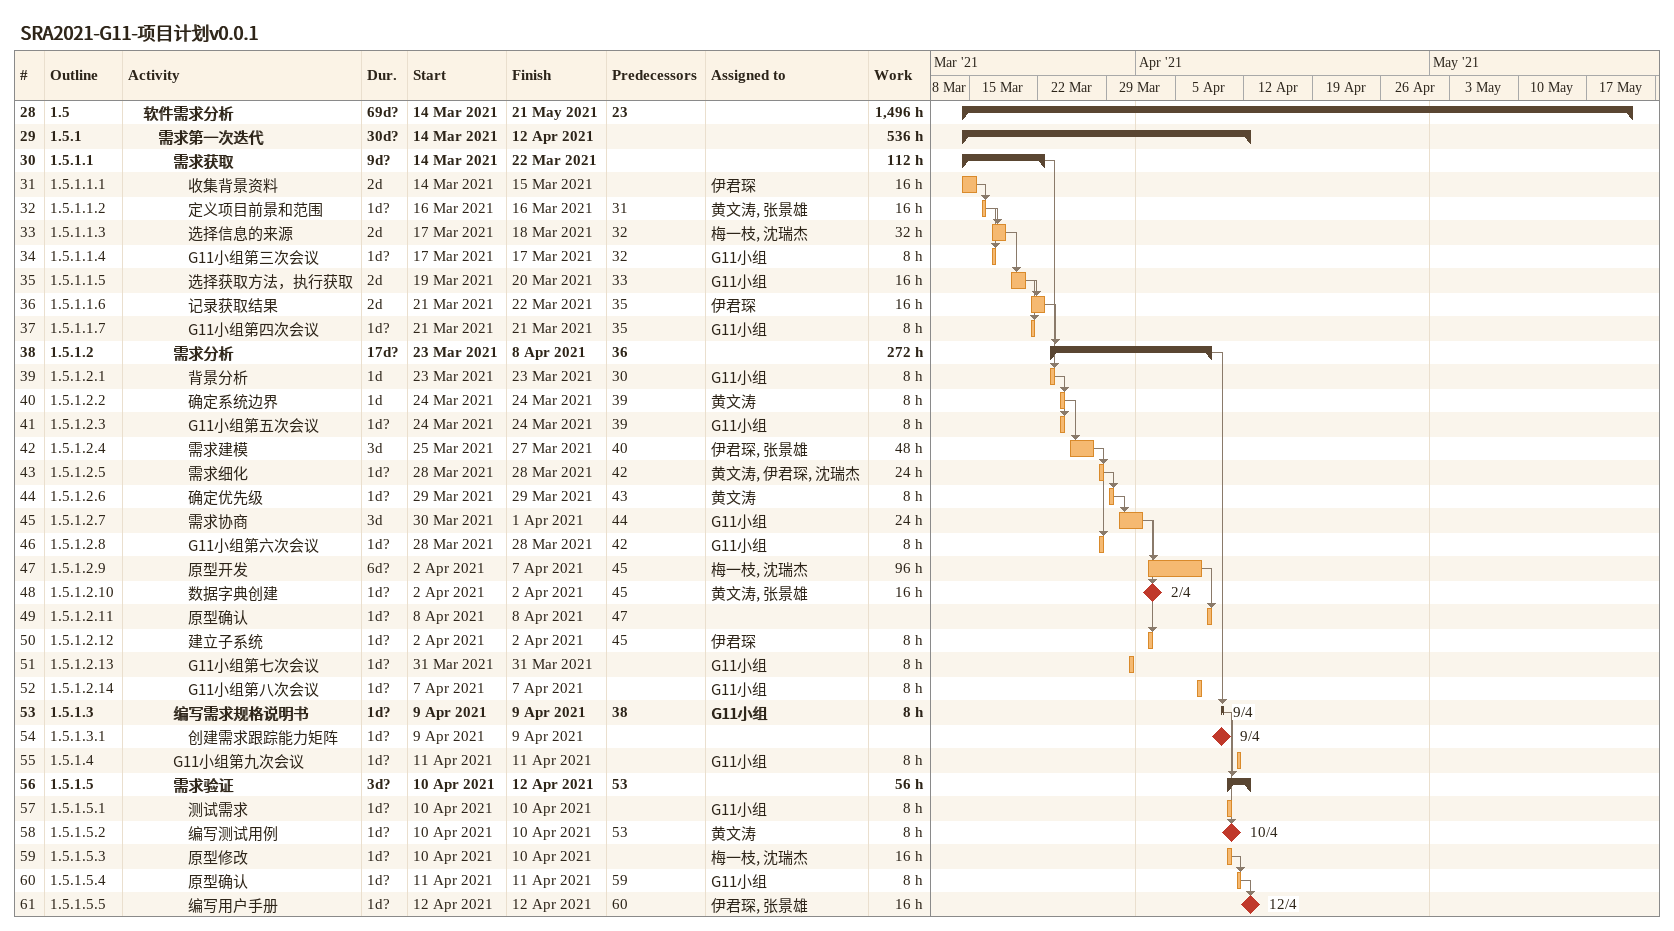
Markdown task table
SRA2021-G11-项目计划v0.0.1

| ID | WBS | Task | Duration | Start | Finish | Predecessors | Resources | Work (h) |
|---|---|---|---|---|---|---|---|---|
| 28 | 1.5 | **软件需求分析** | 69d? | 2021-03-14 | 2021-05-21 | 23 |  | 1496 |
| 29 | 1.5.1 | **需求第一次迭代** | 30d? | 2021-03-14 | 2021-04-12 |  |  | 536 |
| 30 | 1.5.1.1 | **需求获取** | 9d? | 2021-03-14 | 2021-03-22 |  |  | 112 |
| 31 | 1.5.1.1.1 | 收集背景资料 | 2d | 2021-03-14 | 2021-03-15 |  | 伊君琛 | 16 |
| 32 | 1.5.1.1.2 | 定义项目前景和范围 | 1d? | 2021-03-16 | 2021-03-16 | 31 | 黄文涛, 张景雄 | 16 |
| 33 | 1.5.1.1.3 | 选择信息的来源 | 2d | 2021-03-17 | 2021-03-18 | 32 | 梅一枝, 沈瑞杰 | 32 |
| 34 | 1.5.1.1.4 | G11小组第三次会议 | 1d? | 2021-03-17 | 2021-03-17 | 32 | G11小组 | 8 |
| 35 | 1.5.1.1.5 | 选择获取方法，执行获取 | 2d | 2021-03-19 | 2021-03-20 | 33 | G11小组 | 16 |
| 36 | 1.5.1.1.6 | 记录获取结果 | 2d | 2021-03-21 | 2021-03-22 | 35 | 伊君琛 | 16 |
| 37 | 1.5.1.1.7 | G11小组第四次会议 | 1d? | 2021-03-21 | 2021-03-21 | 35 | G11小组 | 8 |
| 38 | 1.5.1.2 | **需求分析** | 17d? | 2021-03-23 | 2021-04-08 | 36 |  | 272 |
| 39 | 1.5.1.2.1 | 背景分析 | 1d | 2021-03-23 | 2021-03-23 | 30 | G11小组 | 8 |
| 40 | 1.5.1.2.2 | 确定系统边界 | 1d | 2021-03-24 | 2021-03-24 | 39 | 黄文涛 | 8 |
| 41 | 1.5.1.2.3 | G11小组第五次会议 | 1d? | 2021-03-24 | 2021-03-24 | 39 | G11小组 | 8 |
| 42 | 1.5.1.2.4 | 需求建模 | 3d | 2021-03-25 | 2021-03-27 | 40 | 伊君琛, 张景雄 | 48 |
| 43 | 1.5.1.2.5 | 需求细化 | 1d? | 2021-03-28 | 2021-03-28 | 42 | 黄文涛, 伊君琛, 沈瑞杰 | 24 |
| 44 | 1.5.1.2.6 | 确定优先级 | 1d? | 2021-03-29 | 2021-03-29 | 43 | 黄文涛 | 8 |
| 45 | 1.5.1.2.7 | 需求协商 | 3d | 2021-03-30 | 2021-04-01 | 44 | G11小组 | 24 |
| 46 | 1.5.1.2.8 | G11小组第六次会议 | 1d? | 2021-03-28 | 2021-03-28 | 42 | G11小组 | 8 |
| 47 | 1.5.1.2.9 | 原型开发 | 6d? | 2021-04-02 | 2021-04-07 | 45 | 梅一枝, 沈瑞杰 | 96 |
| 48 | 1.5.1.2.10 | 数据字典创建 | 1d? | 2021-04-02 | 2021-04-02 | 45 | 黄文涛, 张景雄 | 16 |
| 49 | 1.5.1.2.11 | 原型确认 | 1d? | 2021-04-08 | 2021-04-08 | 47 |  |  |
| 50 | 1.5.1.2.12 | 建立子系统 | 1d? | 2021-04-02 | 2021-04-02 | 45 | 伊君琛 | 8 |
| 51 | 1.5.1.2.13 | G11小组第七次会议 | 1d? | 2021-03-31 | 2021-03-31 |  | G11小组 | 8 |
| 52 | 1.5.1.2.14 | G11小组第八次会议 | 1d? | 2021-04-07 | 2021-04-07 |  | G11小组 | 8 |
| 53 | 1.5.1.3 | **编写需求规格说明书** | 1d? | 2021-04-09 | 2021-04-09 | 38 | G11小组 | 8 |
| 54 | 1.5.1.3.1 | 创建需求跟踪能力矩阵 | 1d? | 2021-04-09 | 2021-04-09 |  |  |  |
| 55 | 1.5.1.4 | G11小组第九次会议 | 1d? | 2021-04-11 | 2021-04-11 |  | G11小组 | 8 |
| 56 | 1.5.1.5 | **需求验证** | 3d? | 2021-04-10 | 2021-04-12 | 53 |  | 56 |
| 57 | 1.5.1.5.1 | 测试需求 | 1d? | 2021-04-10 | 2021-04-10 |  | G11小组 | 8 |
| 58 | 1.5.1.5.2 | 编写测试用例 | 1d? | 2021-04-10 | 2021-04-10 | 53 | 黄文涛 | 8 |
| 59 | 1.5.1.5.3 | 原型修改 | 1d? | 2021-04-10 | 2021-04-10 |  | 梅一枝, 沈瑞杰 | 16 |
| 60 | 1.5.1.5.4 | 原型确认 | 1d? | 2021-04-11 | 2021-04-11 | 59 | G11小组 | 8 |
| 61 | 1.5.1.5.5 | 编写用户手册 | 1d? | 2021-04-12 | 2021-04-12 | 60 | 伊君琛, 张景雄 | 16 |
